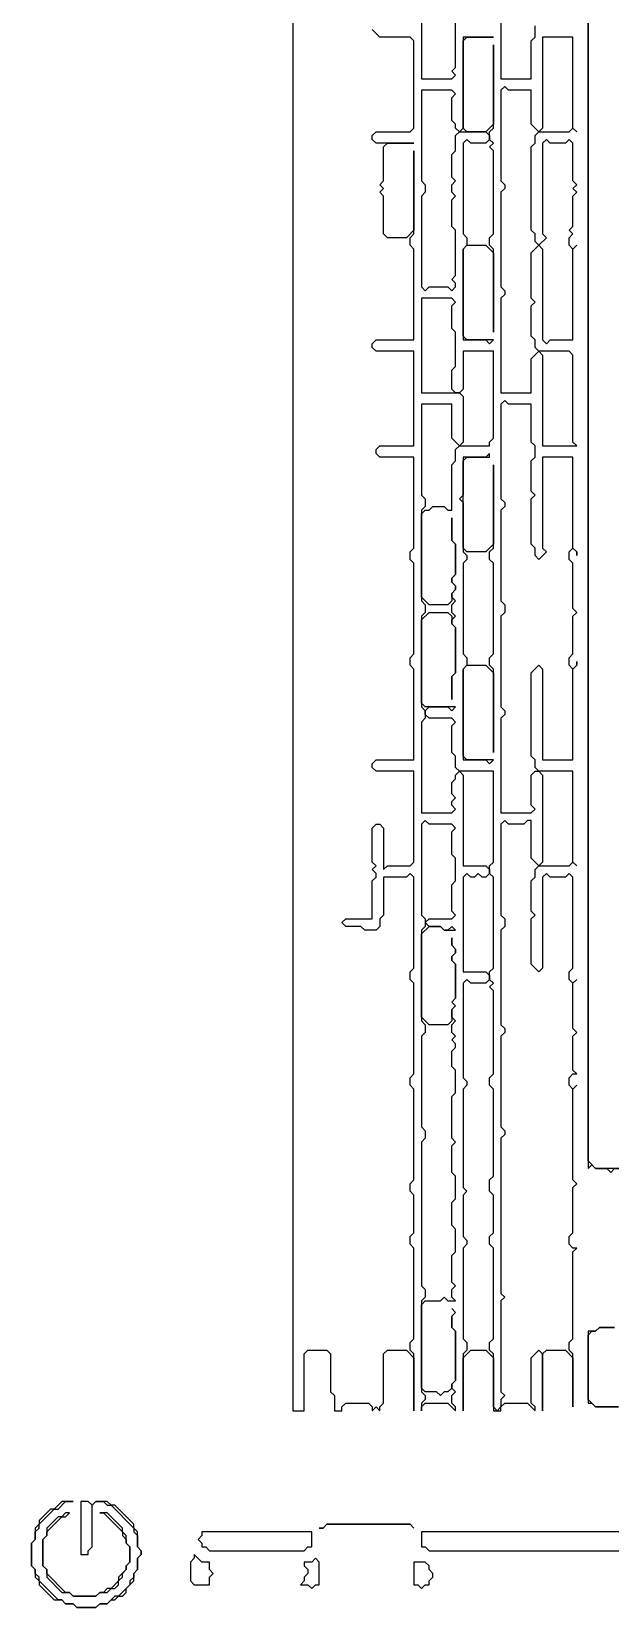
# Model space of a CAD drawing. Header units: metres. Extents: x 4 to 694, y 6 to 714.
# Drawn here: x 4 to 156.9, y 6 to 422.5 of the extents above; entities that cross this region are included whole.
import ezdxf

# ---------------------------------------------------------------- set-up
doc = ezdxf.new("R2010")
doc.units = ezdxf.units.M

msp = doc.modelspace()

# ---------------------------------------------------------------- linework, layer by layer
for points in [[(73, 713), (73, 58), (76, 58), (76, 73), (77, 74), (82, 74), (83, 73), (83, 63), (84, 62), (84, 58), (86, 58), (86, 59), (87, 60), (93, 60), (94, 59), (94, 58), (95, 59), (96, 58), (96, 59), (97, 60), (97, 73), (98, 74), (103, 74), (105, 72), (105, 58), (105, 73), (104, 74), (104, 76), (105, 77), (105, 101), (104, 102), (104, 104), (105, 105), (105, 115), (104, 116), (104, 118), (105, 119), (105, 143), (104, 144), (104, 146), (105, 147), (105, 171), (104, 172), (104, 174), (105, 175), (105, 199), (104, 200), (103, 199), (97, 199), (97, 189), (96, 188), (96, 186), (95, 185), (92, 185), (91, 186), (87, 186), (86, 187), (87, 188), (94, 188), (94, 198), (95, 199), (95, 200), (94, 201), (95, 202), (94, 203), (94, 212), (95, 213), (96, 213), (97, 212), (97, 201), (98, 202), (104, 202), (105, 203), (105, 227), (95, 227), (94, 228), (94, 229), (95, 230), (105, 230), (105, 254), (104, 255), (104, 257), (105, 258), (105, 282), (104, 283), (104, 285), (105, 286), (105, 310), (96, 310), (95, 311), (95, 312), (96, 313), (105, 313), (105, 338), (95, 338), (94, 339), (94, 340), (95, 341), (105, 341), (105, 365), (104, 366), (104, 368), (105, 369), (105, 391), (105, 370), (103, 368), (98, 368), (97, 369), (97, 379), (96, 380), (97, 381), (96, 382), (97, 383), (97, 392), (98, 393), (105, 393), (95, 393), (94, 394), (94, 395), (95, 396), (104, 396), (105, 397), (105, 420), (104, 421), (96, 421), (94, 423)], [(151, 692), (151, 122), (152, 123), (153, 122), (156, 122), (157, 121), (158, 122), (162, 122), (163, 121), (164, 122), (169, 122), (164, 122), (163, 121), (162, 122), (153, 122), (151, 124), (151, 690)], [(128, 435), (128, 410), (136, 410), (136, 420), (137, 421), (137, 424)], [(159, 59), (153, 59), (151, 61), (151, 78), (152, 79), (153, 79), (154, 80), (158, 80)], [(158, 80), (154, 80), (153, 79), (151, 79), (151, 60), (152, 60), (153, 59), (159, 59)]]:
    msp.add_lwpolyline(points)
for points in [[(107, 435), (107, 410), (115, 410), (116, 411), (115, 412), (116, 413), (116, 428), (115, 429), (115, 433), (116, 434), (115, 435)], [(118, 421), (118, 397), (117, 396), (116, 397), (116, 398), (115, 399), (115, 405), (116, 406), (115, 407), (107, 407), (107, 383), (108, 382), (108, 380), (107, 379), (107, 355), (108, 354), (109, 355), (114, 355), (115, 354), (116, 355), (116, 356), (115, 357), (116, 358), (116, 370), (115, 371), (115, 378), (116, 379), (115, 380), (115, 382), (116, 383), (115, 384), (115, 390), (116, 391), (116, 395), (117, 396), (124, 396), (125, 395), (125, 394), (124, 393), (120, 393), (119, 394), (118, 393), (118, 369), (119, 368), (119, 366), (118, 365), (118, 341), (124, 341), (125, 340), (126, 341), (119, 341), (118, 342), (118, 365), (119, 366), (124, 366), (126, 364), (126, 343), (126, 365), (125, 366), (125, 368), (126, 369), (126, 391), (125, 392), (126, 393), (125, 394), (125, 396), (126, 397), (126, 419), (126, 398), (124, 396), (119, 396), (118, 397), (118, 420), (119, 421), (126, 421)], [(139, 421), (139, 397), (138, 396), (136, 398), (136, 407), (130, 407), (129, 408), (128, 407), (128, 383), (129, 382), (129, 381), (128, 380), (128, 355), (129, 354), (129, 353), (128, 352), (128, 327), (136, 327), (136, 336), (138, 338), (139, 337), (139, 313), (148, 313), (147, 314), (147, 337), (146, 338), (138, 338), (137, 339), (137, 341), (136, 342), (136, 350), (137, 351), (136, 352), (136, 364), (138, 366), (139, 365), (139, 341), (140, 340), (141, 341), (147, 341), (147, 365), (148, 366), (147, 365), (146, 366), (146, 368), (147, 369), (146, 370), (147, 371), (147, 379), (148, 380), (147, 381), (148, 382), (147, 383), (147, 393), (146, 394), (145, 393), (141, 393), (140, 394), (139, 393), (139, 369), (140, 368), (138, 366), (137, 367), (137, 369), (136, 370), (136, 392), (137, 393), (137, 395), (138, 396), (146, 396), (147, 397), (148, 396), (147, 397), (147, 421)], [(107, 352), (107, 327), (117, 327), (118, 326), (118, 314), (117, 313), (115, 315), (115, 324), (107, 324), (107, 300), (108, 299), (108, 297), (107, 296), (107, 272), (108, 271), (108, 269), (107, 268), (107, 244), (108, 243), (108, 241), (107, 240), (107, 216), (115, 216), (116, 217), (115, 218), (115, 219), (116, 220), (115, 221), (115, 224), (116, 225), (116, 226), (117, 227), (118, 226), (118, 202), (124, 202), (125, 201), (125, 200), (124, 199), (123, 199), (122, 200), (121, 199), (120, 199), (119, 200), (118, 199), (118, 174), (124, 174), (125, 173), (125, 172), (124, 171), (120, 171), (119, 172), (118, 171), (118, 146), (119, 145), (119, 144), (118, 143), (118, 117), (119, 116), (118, 115), (118, 104), (119, 103), (119, 102), (118, 101), (118, 77), (119, 76), (119, 74), (118, 73), (118, 58), (118, 72), (120, 74), (124, 74), (126, 72), (126, 58), (128, 58), (128, 59), (129, 60), (135, 60), (137, 58), (137, 59), (136, 60), (136, 72), (138, 74), (139, 73), (139, 58), (139, 73), (140, 74), (145, 74), (147, 72), (147, 59), (147, 73), (146, 74), (146, 76), (147, 77), (147, 100), (148, 101), (147, 101), (146, 102), (146, 104), (147, 105), (147, 117), (148, 118), (147, 119), (147, 143), (148, 144), (147, 143), (146, 144), (146, 146), (147, 147), (148, 147), (147, 148), (147, 157), (148, 158), (147, 159), (147, 171), (148, 172), (147, 171), (146, 172), (146, 174), (147, 175), (147, 199), (146, 200), (145, 199), (141, 199), (140, 200), (139, 199), (139, 175), (138, 174), (136, 176), (136, 188), (137, 189), (136, 190), (136, 198), (137, 199), (137, 201), (138, 202), (146, 202), (147, 203), (148, 202), (147, 203), (147, 227), (138, 227), (137, 228), (137, 230), (136, 231), (136, 253), (138, 255), (139, 254), (139, 230), (147, 230), (147, 254), (148, 255), (148, 256), (148, 255), (147, 254), (146, 255), (146, 257), (147, 258), (147, 268), (148, 269), (147, 270), (147, 282), (146, 283), (146, 285), (147, 286), (148, 285), (148, 284), (148, 285), (147, 286), (147, 310), (139, 310), (139, 286), (140, 285), (138, 283), (137, 284), (137, 286), (136, 287), (136, 299), (137, 300), (136, 301), (136, 309), (137, 310), (137, 313), (136, 314), (136, 324), (130, 324), (129, 325), (128, 324), (128, 299), (129, 298), (129, 297), (128, 296), (128, 272), (129, 271), (129, 269), (128, 268), (128, 244), (129, 243), (129, 242), (128, 241), (128, 216), (136, 216), (137, 217), (136, 218), (136, 226), (137, 227), (138, 227), (139, 226), (139, 203), (138, 202), (136, 204), (136, 214), (135, 214), (134, 213), (130, 213), (129, 214), (128, 213), (128, 189), (129, 188), (129, 186), (128, 185), (128, 160), (129, 159), (129, 158), (128, 157), (128, 133), (129, 132), (129, 131), (128, 130), (128, 89), (129, 88), (128, 87), (128, 63), (129, 62), (128, 61), (128, 59), (127, 58), (126, 59), (126, 73), (125, 74), (125, 76), (126, 77), (126, 101), (125, 102), (125, 104), (126, 105), (126, 115), (125, 116), (125, 119), (126, 120), (126, 143), (125, 144), (125, 146), (126, 147), (126, 169), (125, 170), (126, 171), (125, 172), (125, 174), (126, 175), (126, 199), (125, 200), (125, 202), (126, 203), (126, 227), (117, 227), (116, 228), (116, 231), (115, 232), (115, 239), (116, 240), (115, 241), (109, 241), (108, 242), (108, 243), (109, 244), (114, 244), (115, 243), (116, 244), (108, 244), (107, 245), (107, 267), (109, 269), (114, 269), (115, 268), (115, 266), (116, 265), (116, 253), (115, 252), (115, 246), (115, 252), (116, 253), (116, 265), (115, 266), (115, 267), (116, 268), (115, 269), (115, 271), (116, 272), (115, 273), (115, 274), (116, 275), (116, 276), (115, 277), (115, 278), (116, 279), (116, 287), (115, 288), (115, 294), (115, 288), (116, 287), (116, 279), (115, 278), (115, 277), (116, 276), (116, 275), (115, 274), (115, 272), (114, 271), (109, 271), (107, 273), (107, 295), (108, 296), (109, 296), (110, 297), (113, 297), (114, 296), (115, 296), (115, 308), (116, 309), (116, 312), (117, 313), (125, 313), (125, 314), (126, 315), (126, 338), (118, 338), (118, 328), (117, 327), (116, 327), (115, 328), (115, 333), (116, 334), (116, 343), (115, 344), (115, 350), (116, 351), (115, 352)], [(125, 311), (124, 310), (118, 310), (118, 300), (117, 299), (118, 298), (118, 285), (119, 284), (119, 283), (118, 282), (118, 258), (119, 257), (119, 255), (118, 254), (118, 230), (124, 230), (125, 229), (126, 230), (119, 230), (118, 231), (118, 254), (119, 255), (124, 255), (126, 253), (126, 232), (126, 254), (125, 255), (125, 257), (126, 258), (126, 282), (125, 283), (125, 285), (126, 286), (126, 308), (126, 287), (124, 285), (119, 285), (118, 286), (118, 309), (119, 310), (125, 310)], [(108, 214), (107, 213), (107, 189), (108, 188), (108, 186), (107, 185), (107, 161), (108, 160), (108, 158), (107, 157), (107, 133), (108, 132), (108, 130), (107, 129), (107, 91), (108, 90), (108, 88), (107, 87), (107, 63), (108, 62), (108, 61), (107, 60), (107, 58), (107, 59), (108, 60), (114, 60), (116, 58), (116, 59), (115, 60), (115, 62), (116, 63), (115, 64), (115, 65), (116, 66), (116, 79), (115, 80), (115, 83), (116, 84), (115, 85), (116, 84), (115, 83), (115, 80), (116, 79), (116, 66), (115, 65), (115, 64), (114, 63), (113, 63), (112, 62), (111, 63), (108, 63), (107, 64), (107, 86), (108, 87), (112, 87), (113, 88), (114, 87), (116, 87), (115, 88), (115, 90), (116, 91), (115, 92), (115, 99), (116, 100), (116, 106), (115, 107), (115, 113), (116, 114), (116, 120), (115, 121), (115, 128), (116, 129), (115, 130), (115, 141), (116, 142), (116, 148), (115, 149), (115, 153), (116, 154), (116, 155), (115, 156), (116, 157), (115, 158), (115, 160), (116, 161), (115, 162), (115, 164), (116, 165), (115, 166), (116, 167), (116, 176), (115, 177), (115, 178), (116, 179), (116, 180), (115, 181), (115, 183), (115, 181), (116, 180), (116, 179), (115, 178), (115, 177), (116, 176), (116, 167), (115, 166), (116, 165), (115, 164), (115, 161), (114, 160), (109, 160), (107, 162), (107, 184), (109, 186), (112, 186), (113, 185), (116, 185), (115, 186), (114, 185), (113, 185), (112, 186), (109, 186), (108, 187), (109, 188), (115, 188), (116, 189), (115, 190), (115, 197), (116, 198), (116, 204), (115, 205), (115, 211), (116, 212), (115, 213), (109, 213)], [(12, 34), (10, 32), (9, 32), (6, 29), (6, 28), (5, 27), (5, 24), (4, 23), (4, 17), (5, 16), (5, 14), (6, 13), (6, 12), (10, 8), (12, 8), (13, 7), (15, 7), (16, 6), (21, 6), (22, 7), (24, 7), (25, 8), (26, 8), (27, 9), (28, 9), (29, 10), (29, 11), (31, 13), (31, 15), (32, 16), (32, 19), (33, 20), (33, 21), (32, 22), (32, 26), (31, 27), (31, 28), (26, 33), (25, 33), (24, 34), (21, 34), (20, 33), (19, 34), (17, 34), (17, 20), (19, 20), (19, 21), (20, 22), (20, 33), (21, 34), (23, 34), (24, 33), (25, 33), (31, 27), (31, 26), (32, 25), (32, 22), (33, 21), (33, 20), (32, 19), (32, 16), (31, 15), (31, 14), (30, 13), (30, 12), (27, 9), (26, 9), (24, 7), (22, 7), (21, 6), (16, 6), (15, 7), (13, 7), (12, 8), (11, 8), (6, 13), (6, 14), (5, 15), (5, 16), (4, 17), (4, 23), (5, 24), (5, 26), (6, 27), (6, 28), (10, 32), (11, 32), (13, 34), (15, 34)], [(13, 31), (12, 30), (11, 30), (8, 27), (8, 25), (7, 24), (7, 17), (8, 16), (8, 14), (12, 10), (14, 10), (15, 9), (21, 9), (22, 10), (24, 10), (25, 11), (26, 11), (27, 12), (27, 13), (28, 14), (28, 15), (29, 16), (29, 17), (30, 18), (30, 22), (29, 23), (29, 25), (28, 26), (28, 27), (24, 31), (22, 31), (23, 31), (28, 26), (28, 25), (29, 24), (29, 23), (30, 22), (30, 18), (29, 17), (29, 16), (27, 14), (27, 13), (25, 11), (24, 11), (23, 10), (22, 10), (21, 9), (15, 9), (14, 10), (13, 10), (8, 15), (8, 16), (7, 17), (7, 24), (8, 25), (8, 26), (12, 30), (13, 30), (14, 31)], [(49, 26), (49, 25), (48, 24), (49, 23), (49, 22), (50, 22), (51, 21), (76, 21), (77, 22), (78, 22), (78, 26)], [(82, 28), (81, 27), (80, 27), (81, 27), (82, 28), (104, 28), (105, 27), (104, 28)], [(107, 26), (107, 22), (108, 22), (109, 21), (165, 21), (166, 22), (166, 25), (165, 26)], [(47, 20), (47, 19), (46, 18), (46, 13), (47, 12), (51, 12), (51, 14), (52, 15), (51, 16), (51, 18), (49, 18)], [(79, 19), (78, 18), (76, 18), (76, 17), (77, 16), (77, 15), (76, 14), (76, 13), (75, 12), (77, 12), (78, 11), (79, 12), (80, 12), (80, 18)], [(105, 18), (105, 12), (106, 12), (107, 11), (108, 12), (109, 12), (109, 13), (110, 14), (110, 15), (109, 16), (109, 17), (108, 18)]]:
    msp.add_lwpolyline(points, close=True)

doc.saveas('drawing.dxf')
